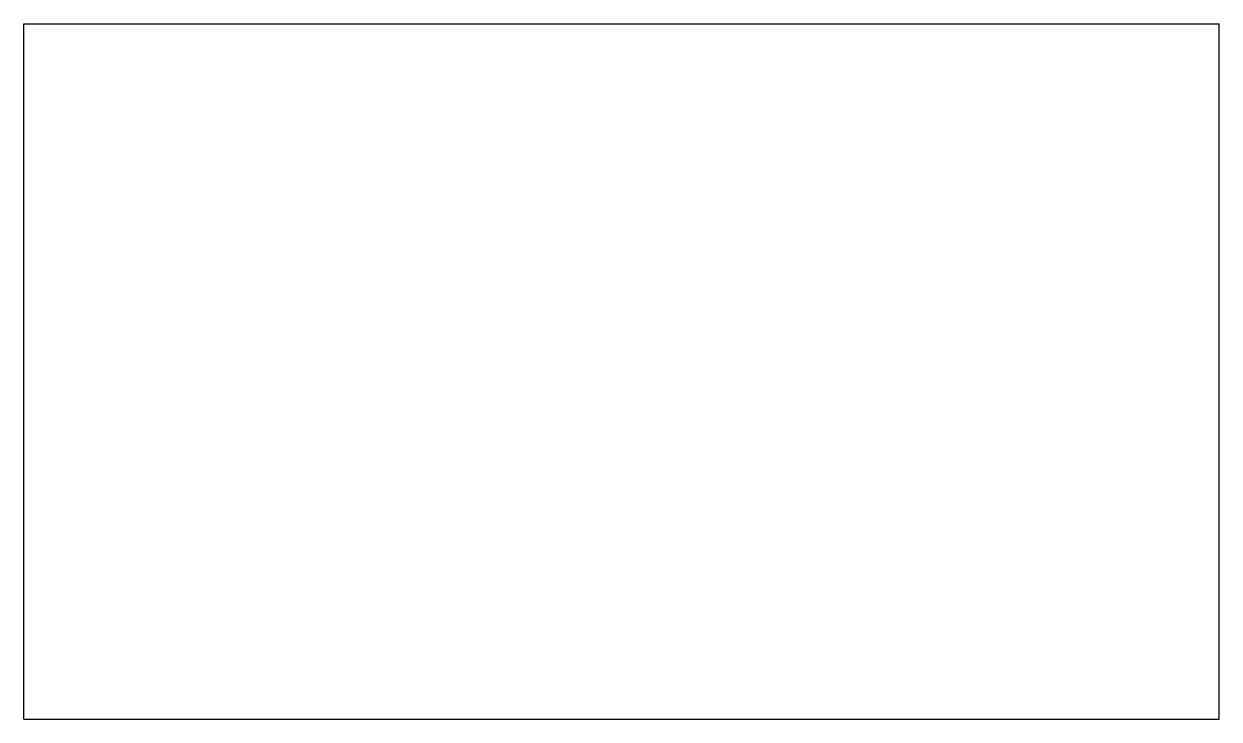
# Model space of a CAD drawing. Extents: x 0 to 2.37, y 28.25 to 29.63.
import ezdxf

# ---------------------------------------------------------------- set-up
doc = ezdxf.new("R2010")
doc.units = 0
doc.layers.add('MODELSKETCH_VISIBLE', color=7, linetype='CONTINUOUS')

msp = doc.modelspace()

# ---------------------------------------------------------------- linework, layer by layer
at = {"layer": 'MODELSKETCH_VISIBLE'}
for p, q in [((0, 29.631), (2.3663, 29.631)), ((0, 28.2535), (0, 29.631)), ((2.3663, 28.2535), (2.3663, 29.631)), ((0, 28.2535), (2.3663, 28.2535))]:
    msp.add_line(p, q, dxfattribs=at)

doc.saveas('drawing.dxf')
